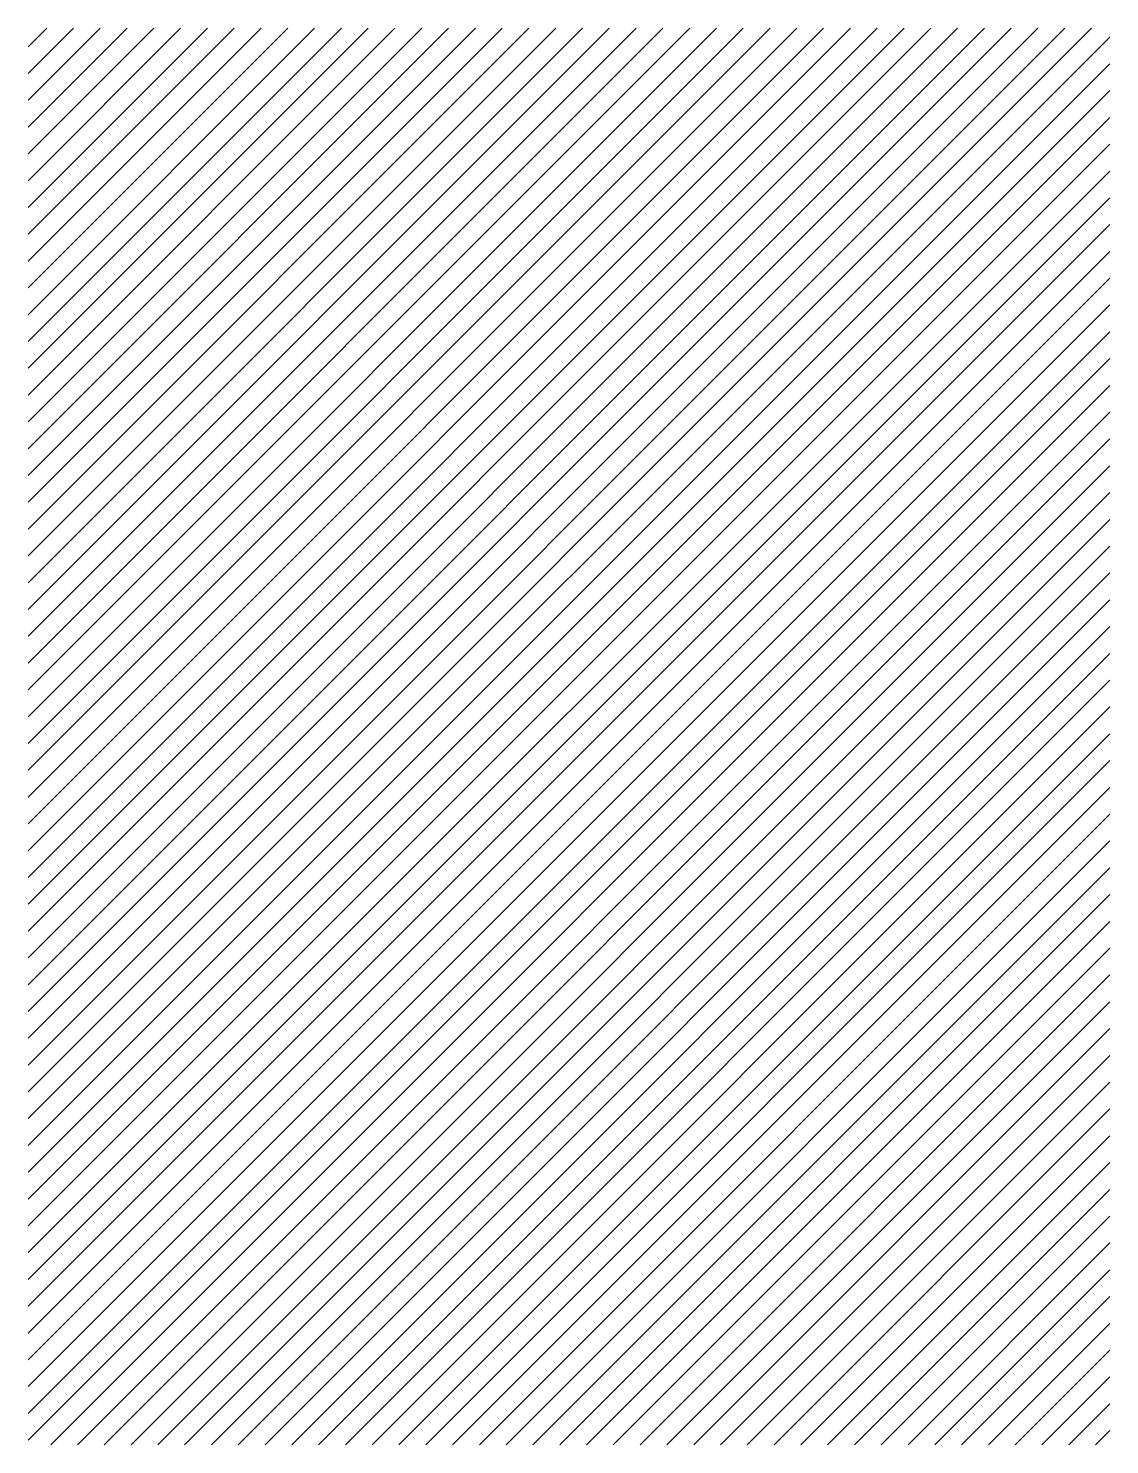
# Model space of a CAD drawing. Header units: inches. Extents: x 17.82 to 24.95, y 3.46 to 12.8.
import ezdxf

# ---------------------------------------------------------------- set-up
doc = ezdxf.new("R2010")
doc.units = ezdxf.units.IN
doc.header["$MEASUREMENT"] = 0

msp = doc.modelspace()

# ---------------------------------------------------------------- hatches: boundary and pattern name
h = msp.add_hatch()
h.set_pattern_fill('ANSI31', color=256)
h.set_pattern_definition([(45, (11.0913, -1.64724), (-0.08838835, 0.08838835), [])])
h.paths.add_polyline_path([(24.9532, 12.8022), (17.8182, 12.8022), (17.8182, 3.4595), (24.9532, 3.4595)])

doc.saveas('drawing.dxf')
